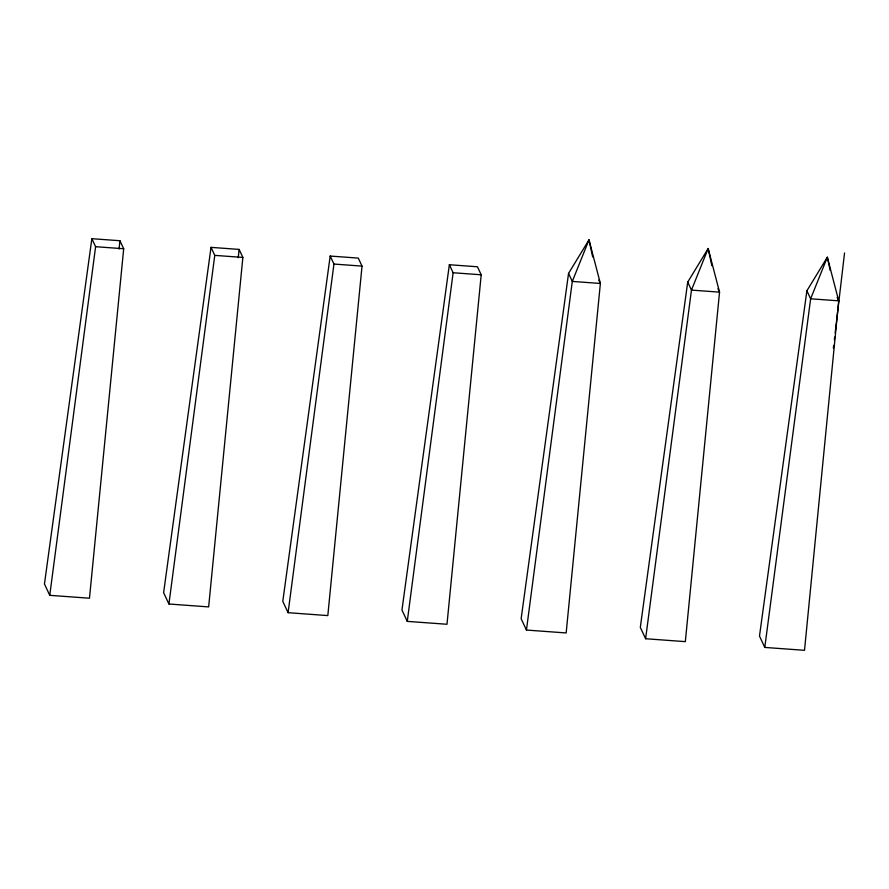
<?xml version="1.0" encoding="UTF-8"?>
<svg xmlns="http://www.w3.org/2000/svg" width="889" height="889" viewBox="0 0 889 889"><rect width="100%" height="100%" fill="white"/><g stroke="black" fill="none" stroke-linecap="round" stroke-linejoin="round"><path stroke-width="1.33" d="M123.693 248.742L89.478 598.219L49.751 595.33L44.45 583.995L91.856 238.685L119.937 240.73L123.693 248.742L95.601 246.698L91.856 238.685M242.864 257.421L208.648 606.909L168.921 604.009L163.62 592.685L211.026 247.364L239.108 249.409L242.864 257.421L214.771 255.376L211.026 247.364M362.034 266.111L327.819 615.588L288.092 612.688L282.791 601.364L330.197 256.054L358.289 258.099L362.034 266.111L333.953 264.055L330.197 256.054M481.205 274.79L446.989 624.267L407.262 621.378L401.961 610.043L449.367 264.733L477.46 266.778L481.205 274.79L453.123 272.745L449.367 264.733M119.082 249.009L119.937 240.73M238.263 257.688L239.108 249.409M833.371 348.11L833.704 345.354M834.349 339.842L834.671 337.075M835.16 332.942L844.55 252.987M49.751 595.33L95.601 246.698M168.921 604.009L214.771 255.376M288.092 612.688L333.953 264.055M407.262 621.378L453.123 272.745M526.444 630.057L572.294 281.424L588.996 239.841L600.375 283.469L566.16 632.946L526.444 630.057L521.143 618.722L568.549 273.412L588.996 239.841L592.674 256.988M645.614 638.735L691.464 290.103L708.166 248.52L719.545 292.148L685.33 641.636L645.614 638.735L640.313 627.412L687.719 282.091L708.166 248.52L711.845 265.678M764.784 647.425L810.635 298.793L827.337 257.21L838.716 300.838L804.512 650.315L764.784 647.425L759.484 636.091L806.89 290.781L827.337 257.21L830.17 270.4M837.116 297.404L838.716 300.838L810.635 298.793L806.89 290.781M717.945 288.714L719.545 292.148L691.464 290.103L687.719 282.091M598.775 280.035L600.375 283.469L572.294 281.424L568.549 273.412"/></g></svg>
